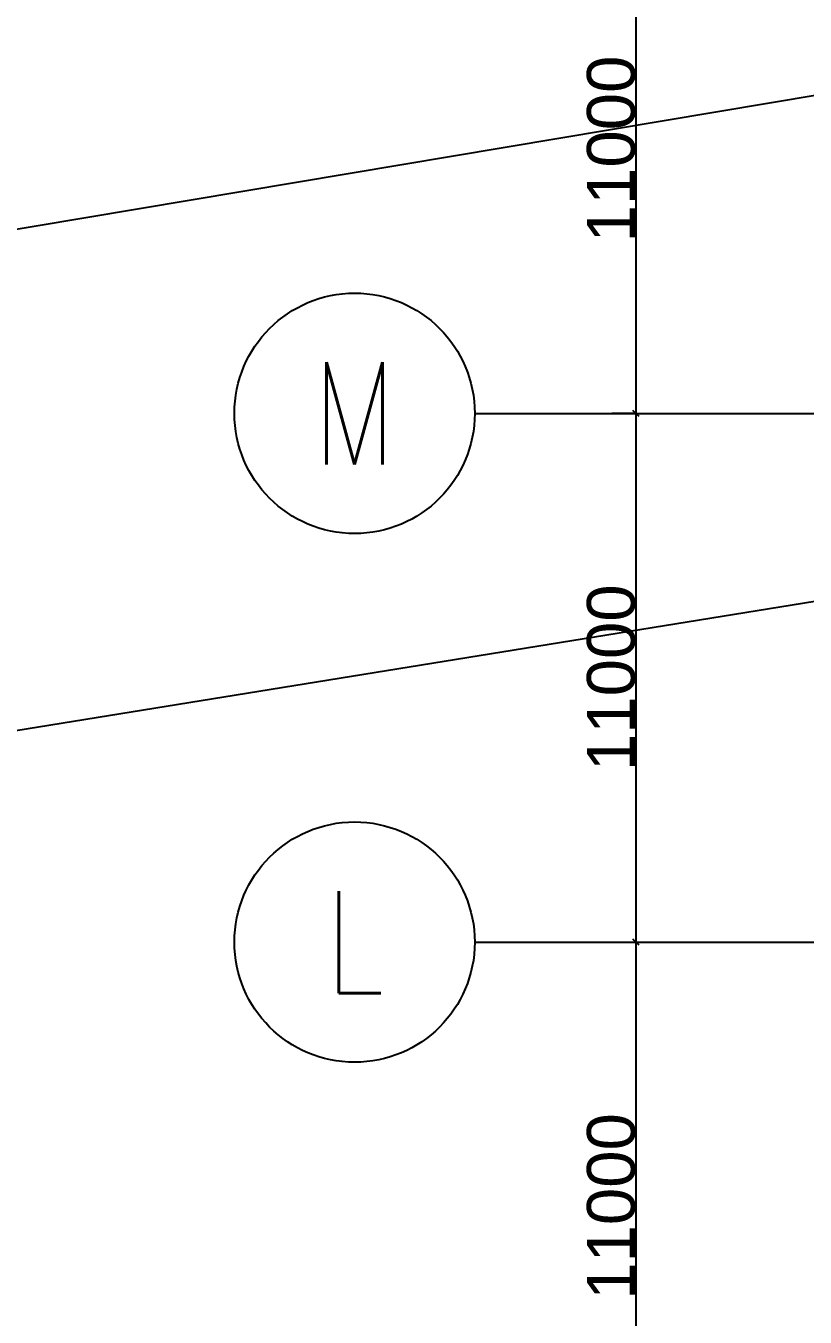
# Model space of a CAD drawing. Header units: inches. Extents: x -449189 to -231461, y -105857 to 48108.
# Drawn here: x -383736 to -367516, y -33288 to -6424 of the extents above; entities that cross this region are included whole.
import ezdxf
from ezdxf.enums import TextEntityAlignment as Align

# ---------------------------------------------------------------- set-up
doc = ezdxf.new("R2010")
doc.units = ezdxf.units.IN
doc.header["$MEASUREMENT"] = 0
doc.layers.add('DIM', color=3, linetype='Continuous')
doc.layers.add('WALL', color=255, linetype='Continuous')
doc.styles.add('SIMPLEX', font='SIMPLEX.shx', dxfattribs={"width": 0.9, "height": 1000})
doc.styles.get("Standard").update_dxf_attribs({"font": 'arial.ttf'})
doc.dimstyles.new('DIM-200MM', dxfattribs={"dimtxt": 1000, "dimasz": 120, "dimexe": 10, "dimexo": 10, "dimgap": 0.7, "dimtad": 1, "dimdec": 0, "dimrnd": 5, "dimzin": 1, "dimdsep": 46, "dimtxsty": 'Standard', "dimblk": 'OBLIQUE', "dimcen": 0.5, "dimdle": 1, "dimclrd": 256, "dimclre": 256, "dimclrt": 7, "dimaunit": 1, "dimadec": 0, "dimazin": 0, "dimtfac": 1, "dimtdec": 0, "dimtix": 1, "dimtmove": 2, "dimatfit": 3, "dimfxl": 0, "dimtolj": 1, "dimtzin": 1, "dimarcsym": 0})

# ---------------------------------------------------------------- blocks, each defined once
blk = doc.blocks.new('_Oblique')
at = {"color": 0, "linetype": 'ByBlock', "lineweight": -2}
blk.add_line((-0.5, -0.5), (0.5, 0.5), dxfattribs=at)
blk = doc.blocks.new('*D186')
at = {"layer": 'DEFPOINTS', "color": 0, "transparency": 16777216}
for p in [(-371835, -14485), (-371835, -25485), (-371040, -25485)]:
    blk.add_point(p, dxfattribs=at)
at = {"layer": 'DIM', "lineweight": -2, "transparency": 16777216}
for p, q in [((-371540, -14485), (-371030, -14485)), ((-371040, -14484), (-371040, -25486)), ((-371540, -25485), (-371030, -25485))]:
    blk.add_line(p, q, dxfattribs=at)
at = {"layer": 'DIM', "lineweight": -2, "transparency": 16777216, "xscale": 120, "yscale": 120, "zscale": 120}
for p, rotation in [((-371040, -14485), 90), ((-371040, -25485), 270)]:
    blk.add_blockref('_Oblique', p, dxfattribs=dict(at, rotation=rotation))
at = {"layer": 'DIM', "color": 7, "transparency": 16777216, "insert": (-371551, -19985), "char_height": 1000, "attachment_point": 5, "rotation": 90}
blk.add_mtext('\\A1;11000', dxfattribs=at)
blk = doc.blocks.new('*D187')
at = {"layer": 'DEFPOINTS', "color": 0, "transparency": 16777216}
for p in [(-371835, -25485), (-371835, -36485), (-371040, -36485)]:
    blk.add_point(p, dxfattribs=at)
at = {"layer": 'DIM', "lineweight": -2, "transparency": 16777216}
for p, q in [((-371540, -25485), (-371030, -25485)), ((-371040, -25484), (-371040, -36486)), ((-371540, -36485), (-371030, -36485))]:
    blk.add_line(p, q, dxfattribs=at)
at = {"layer": 'DIM', "lineweight": -2, "transparency": 16777216, "xscale": 120, "yscale": 120, "zscale": 120}
for p, rotation in [((-371040, -25485), 90), ((-371040, -36485), 270)]:
    blk.add_blockref('_Oblique', p, dxfattribs=dict(at, rotation=rotation))
at = {"layer": 'DIM', "color": 7, "transparency": 16777216, "insert": (-371551, -30985), "char_height": 1000, "attachment_point": 5, "rotation": 90}
blk.add_mtext('\\A1;11000', dxfattribs=at)
blk = doc.blocks.new('*D188')
at = {"layer": 'DEFPOINTS', "color": 0, "transparency": 16777216}
for p in [(-371835, -3485), (-371835, -14485), (-371040, -14485)]:
    blk.add_point(p, dxfattribs=at)
at = {"layer": 'DIM', "lineweight": -2, "transparency": 16777216}
for p, q in [((-371540, -3485), (-371030, -3485)), ((-371040, -3484), (-371040, -14486)), ((-371540, -14485), (-371030, -14485))]:
    blk.add_line(p, q, dxfattribs=at)
at = {"layer": 'DIM', "lineweight": -2, "transparency": 16777216, "xscale": 120, "yscale": 120, "zscale": 120}
for p, rotation in [((-371040, -3485), 90), ((-371040, -14485), 270)]:
    blk.add_blockref('_Oblique', p, dxfattribs=dict(at, rotation=rotation))
at = {"layer": 'DIM', "color": 7, "transparency": 16777216, "insert": (-371551, -8985), "char_height": 1000, "attachment_point": 5, "rotation": 90}
blk.add_mtext('\\A1;11000', dxfattribs=at)

msp = doc.modelspace()

# ---------------------------------------------------------------- linework, layer by layer
for points in [[(-387995.4052, -11334.7105), (-335416.054, -2512.2694)], [(-400835.3894, -23818.6222), (-349227.9582, -15468.2389)]]:
    msp.add_lwpolyline(points)
at = {"layer": 'DIM'}
for p, q in [((-374393.1152, -14485.2816), (-366848.203, -14485.2816)), ((-374393.1152, -25485.2816), (-366848.203, -25485.2816))]:
    msp.add_line(p, q, dxfattribs=at)
for centre in [(-376893.1152, -14485.2816), (-376893.1152, -25485.2816)]:
    msp.add_circle(centre, 2500, dxfattribs=at)

# ---------------------------------------------------------------- texts
at = {"layer": 'WALL', "color": 0, "style": 'SIMPLEX', "width": 0.8}
for s, p in [('M', (-376893.1152, -14485.2816)), ('L', (-376893.1152, -25485.2816))]:
    msp.add_text(s, height=2125, dxfattribs=at).set_placement(p, align=Align.MIDDLE)

# ---------------------------------------------------------------- dimensions: what is measured, and where the dimension line sits
at = {"layer": 'DIM', "color": 0}
for base, p1, p2, picture, middle in [((-371040.0153, -14485.2816), (-371834.5511, -3485.2816), (-371834.5511, -14485.2816), '*D188', (-371551.2882, -8985.2816)), ((-371040.0153, -25485.2816), (-371834.5511, -14485.2816), (-371834.5511, -25485.2816), '*D186', (-371551.2882, -19985.2816)), ((-371040.0153, -36485.2816), (-371834.5511, -25485.2816), (-371834.5511, -36485.2816), '*D187', (-371551.2882, -30985.2816))]:
    dim = msp.add_linear_dim(base=base, p1=p1, p2=p2, angle=90, dimstyle='DIM-200MM', dxfattribs=at)
    dim.commit()
    dim.dimension.update_dxf_attribs({"geometry": picture, "text_midpoint": middle})

doc.saveas('drawing.dxf')
